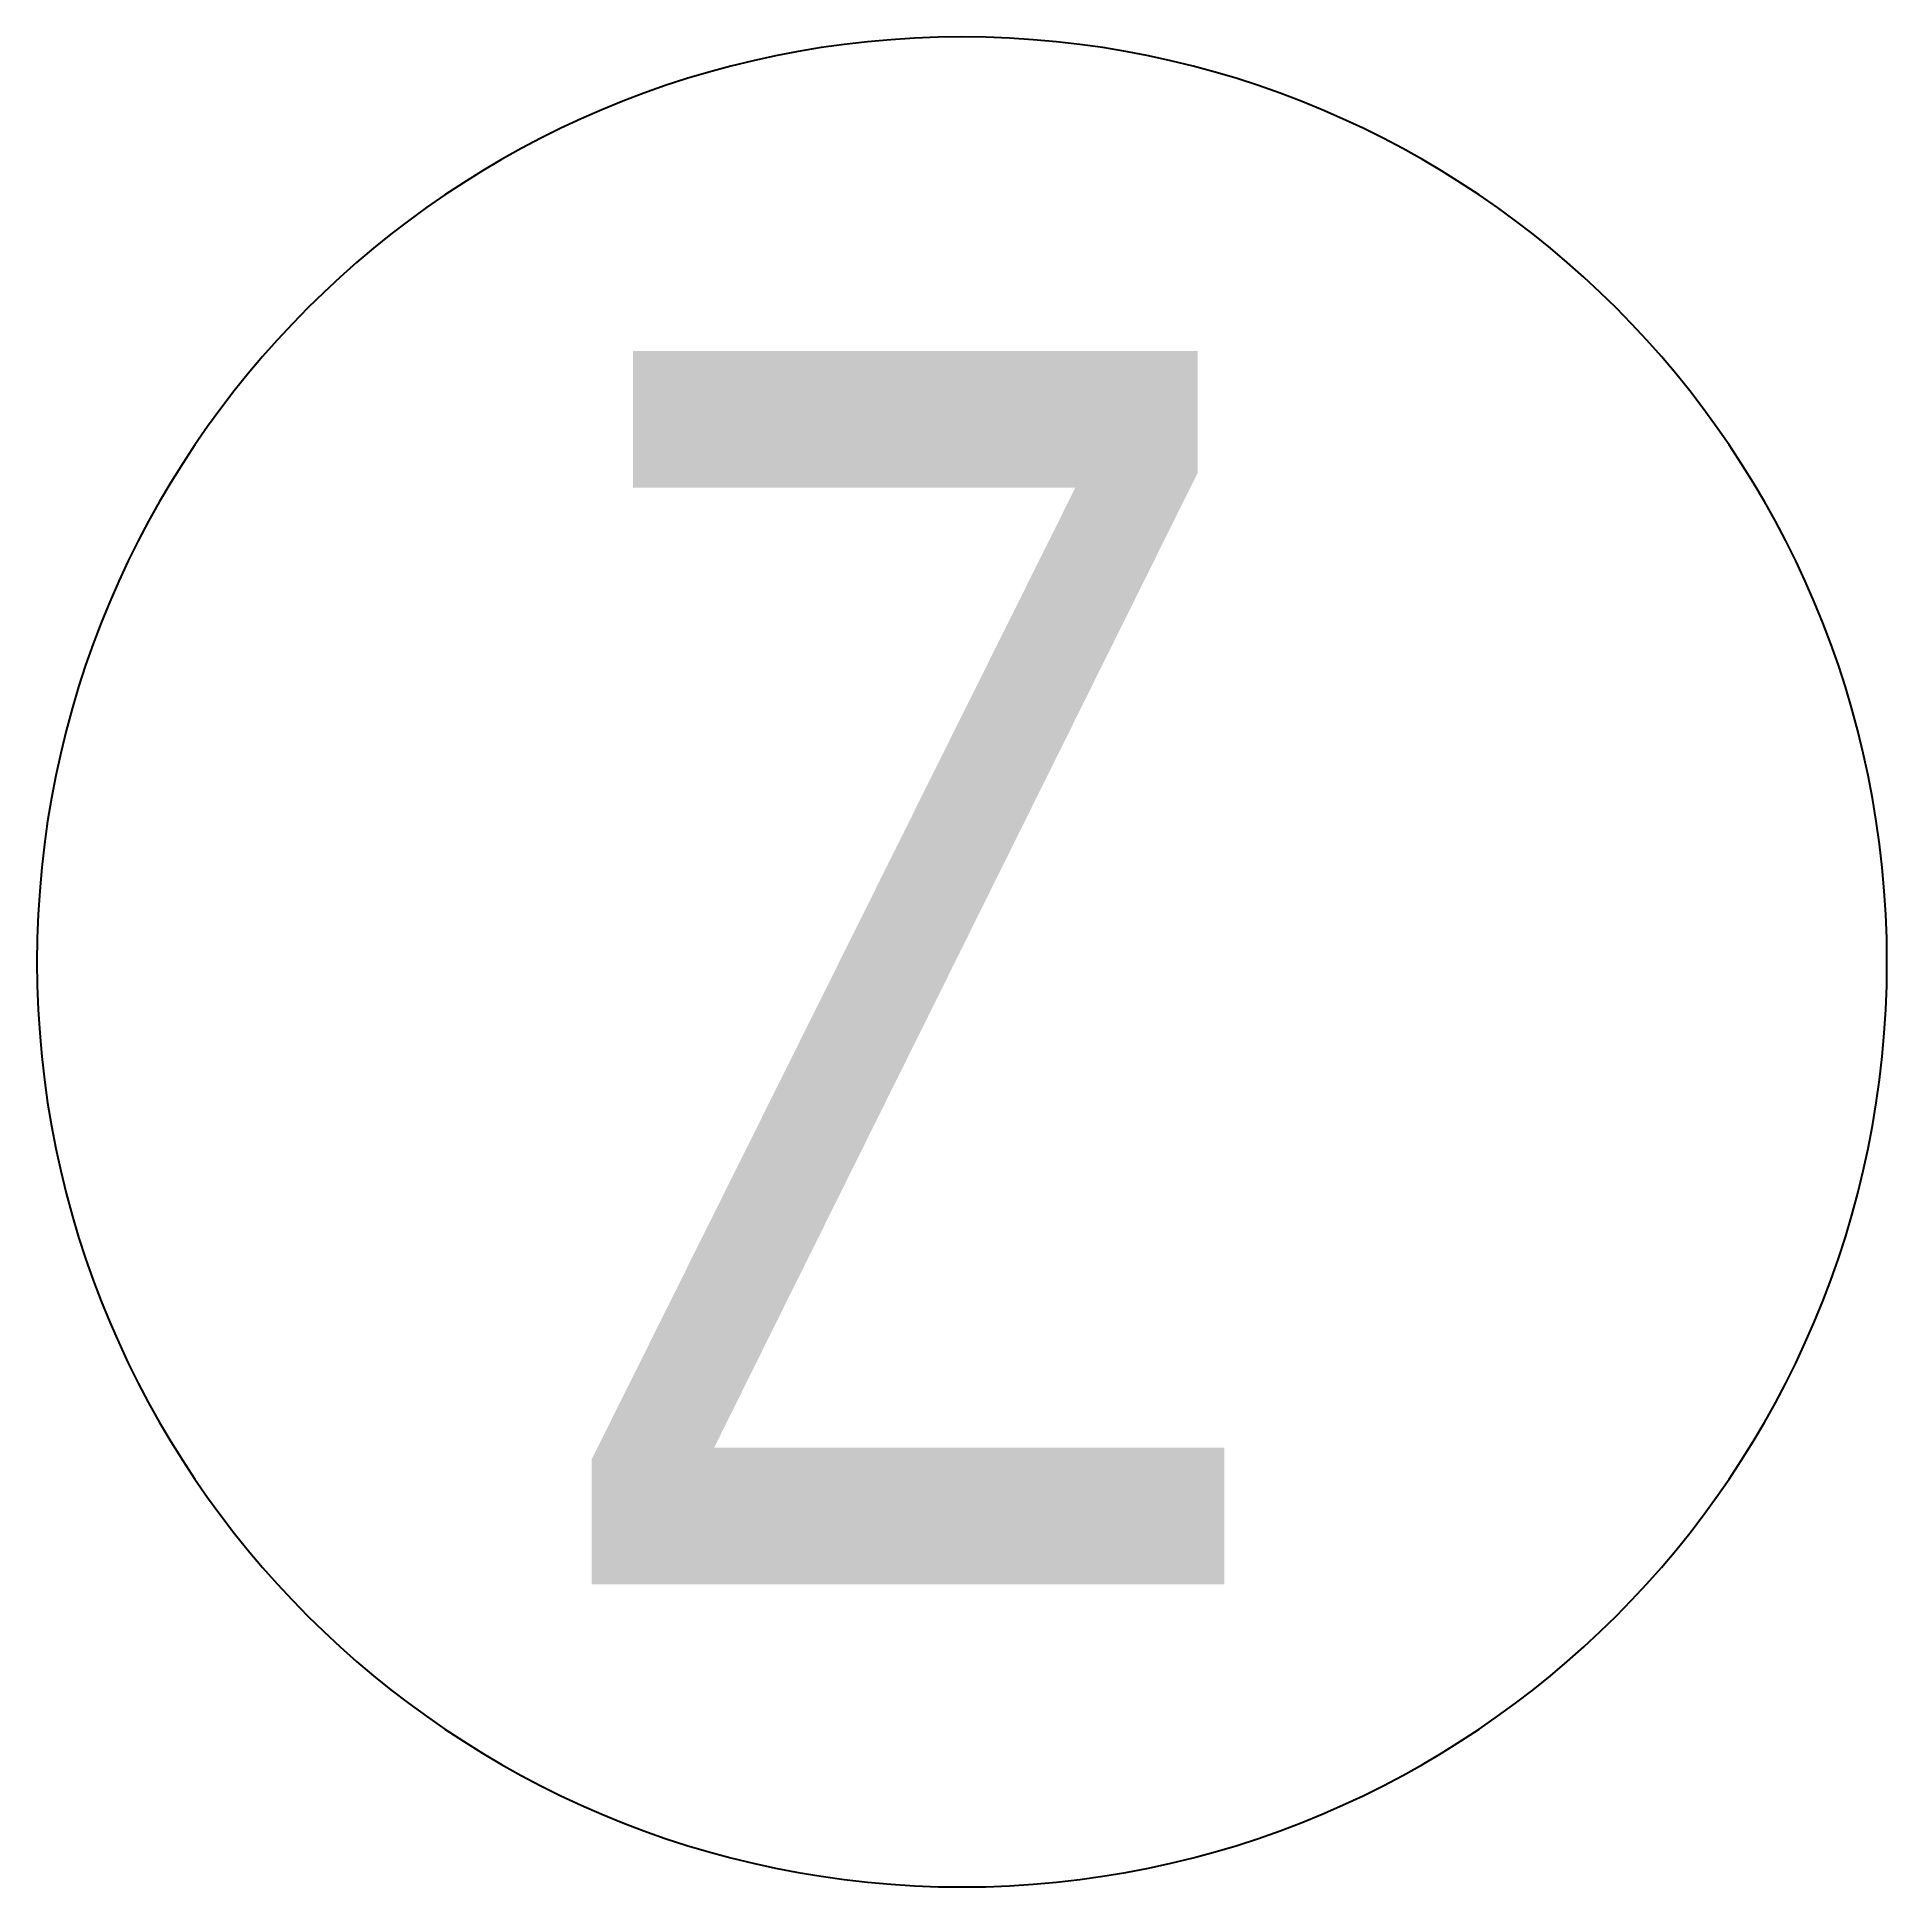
# Model space of a CAD drawing. Extents: x -1.51 to 1.49, y 0.09 to 3.09.
import ezdxf
from ezdxf.enums import TextEntityAlignment as Align

# ---------------------------------------------------------------- set-up
doc = ezdxf.new("R2010")
doc.units = 0
doc.header["$MEASUREMENT"] = 0
doc.layers.get('0').update_dxf_attribs({"linetype": 'CONTINUOUS'})
doc.layers.add('GICAD_POU_TEXTS', color=7, linetype='CONTINUOUS')
doc.styles.add('LZ_FONTS_FS', font='hxm.ttf', dxfattribs={"width": 0.7})

msp = doc.modelspace()

# ---------------------------------------------------------------- linework, layer by layer
at = {"color": 1}
msp.add_ellipse((-0.008, 1.5947), major_axis=(1.5, 0), ratio=1, start_param=3.141593, end_param=9.424778, dxfattribs=at)

# ---------------------------------------------------------------- texts
at = {"layer": 'GICAD_POU_TEXTS', "color": 1, "style": 'LZ_FONTS_FS', "width": 0.7}
msp.add_text('Z', height=2, dxfattribs=at).set_placement((-0.096, 0.5855), align=Align.CENTER)

doc.saveas('drawing.dxf')
